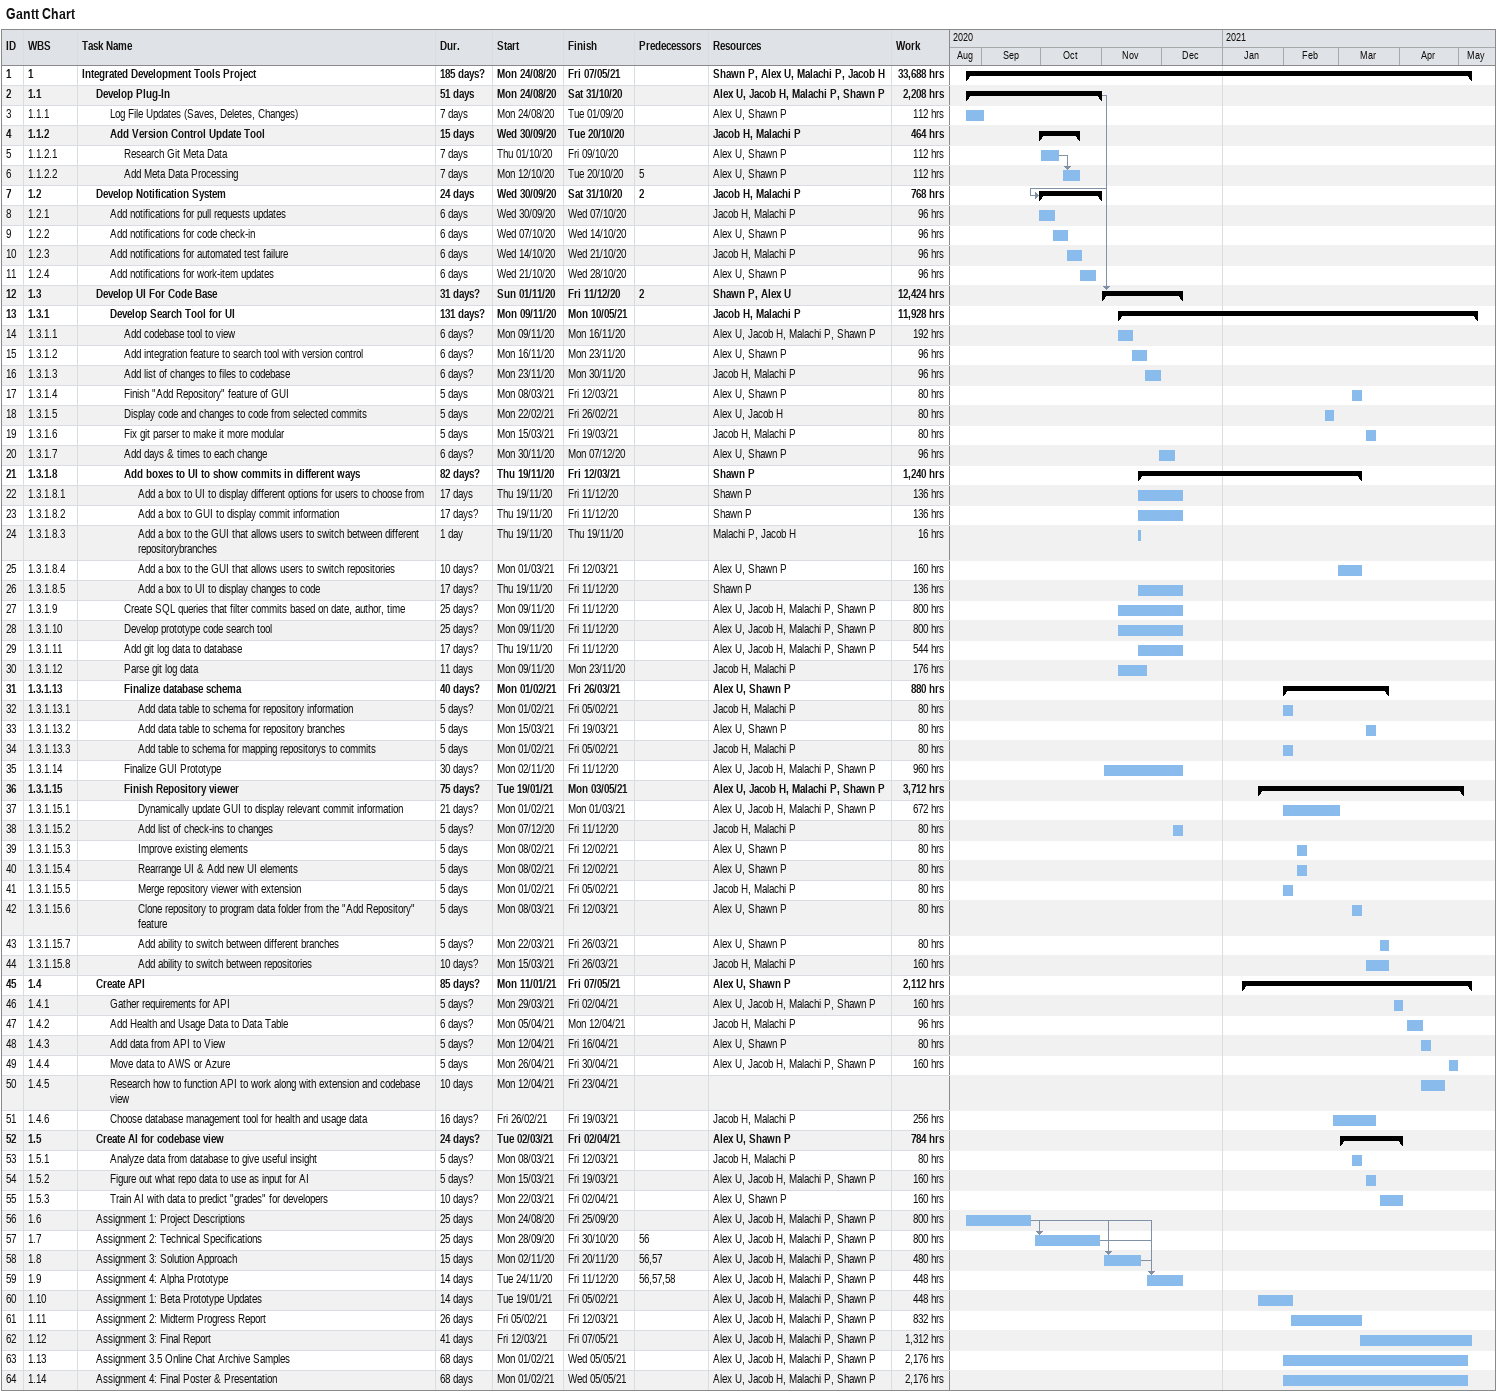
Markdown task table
Gantt Chart

| ID | WBS | Task | Duration | Start | Finish | Predecessors | Resources | Work (h) |
|---|---|---|---|---|---|---|---|---|
| 1 | 1 | **Integrated Development Tools Project** | 185d? | 2020-08-24 | 2021-05-07 |  | Shawn P, Alex U, Malachi P, Jacob H | 33688 |
| 2 | 1.1 | **Develop Plug-In** | 51d | 2020-08-24 | 2020-10-31 |  | Alex U, Jacob H, Malachi P, Shawn P | 2208 |
| 3 | 1.1.1 | Log File Updates (Saves, Deletes, Changes) | 7d | 2020-08-24 | 2020-09-01 |  | Alex U, Shawn P | 112 |
| 4 | 1.1.2 | **Add Version Control Update Tool** | 15d | 2020-09-30 | 2020-10-20 |  | Jacob H, Malachi P | 464 |
| 5 | 1.1.2.1 | Research Git Meta Data | 7d | 2020-10-01 | 2020-10-09 |  | Alex U, Shawn P | 112 |
| 6 | 1.1.2.2 | Add Meta Data Processing | 7d | 2020-10-12 | 2020-10-20 | 5 | Alex U, Shawn P | 112 |
| 7 | 1.2 | **Develop Notification System** | 24d | 2020-09-30 | 2020-10-31 | 2 | Jacob H, Malachi P | 768 |
| 8 | 1.2.1 | Add notifications for pull requests updates | 6d | 2020-09-30 | 2020-10-07 |  | Jacob H, Malachi P | 96 |
| 9 | 1.2.2 | Add notifications for code check-in | 6d | 2020-10-07 | 2020-10-14 |  | Alex U, Shawn P | 96 |
| 10 | 1.2.3 | Add notifications for automated test failure | 6d | 2020-10-14 | 2020-10-21 |  | Jacob H, Malachi P | 96 |
| 11 | 1.2.4 | Add notifications for work-item updates | 6d | 2020-10-21 | 2020-10-28 |  | Alex U, Shawn P | 96 |
| 12 | 1.3 | **Develop UI For Code Base** | 31d? | 2020-11-01 | 2020-12-11 | 2 | Shawn P, Alex U | 12424 |
| 13 | 1.3.1 | **Develop Search Tool for UI** | 131d? | 2020-11-09 | 2021-05-10 |  | Jacob H, Malachi P | 11928 |
| 14 | 1.3.1.1 | Add codebase tool to view | 6d? | 2020-11-09 | 2020-11-16 |  | Alex U, Jacob H, Malachi P, Shawn P | 192 |
| 15 | 1.3.1.2 | Add integration feature to search tool with version control | 6d? | 2020-11-16 | 2020-11-23 |  | Alex U, Shawn P | 96 |
| 16 | 1.3.1.3 | Add list of changes to files to codebase | 6d? | 2020-11-23 | 2020-11-30 |  | Jacob H, Malachi P | 96 |
| 17 | 1.3.1.4 | Finish "Add Repository" feature of GUI | 5d | 2021-03-08 | 2021-03-12 |  | Alex U, Shawn P | 80 |
| 18 | 1.3.1.5 | Display code and changes to code from selected commits | 5d | 2021-02-22 | 2021-02-26 |  | Alex U, Jacob H | 80 |
| 19 | 1.3.1.6 | Fix git parser to make it more modular | 5d | 2021-03-15 | 2021-03-19 |  | Jacob H, Malachi P | 80 |
| 20 | 1.3.1.7 | Add days & times to each change | 6d? | 2020-11-30 | 2020-12-07 |  | Alex U, Shawn P | 96 |
| 21 | 1.3.1.8 | **Add boxes to UI to show commits in different ways** | 82d? | 2020-11-19 | 2021-03-12 |  | Shawn P | 1240 |
| 22 | 1.3.1.8.1 | Add a box to UI to display different options for users to choose from | 17d | 2020-11-19 | 2020-12-11 |  | Shawn P | 136 |
| 23 | 1.3.1.8.2 | Add a box to GUI to display commit information | 17d? | 2020-11-19 | 2020-12-11 |  | Shawn P | 136 |
| 24 | 1.3.1.8.3 | Add a box to the GUI that allows users to switch between different repositorybranches | 1d | 2020-11-19 | 2020-11-19 |  | Malachi P, Jacob H | 16 |
| 25 | 1.3.1.8.4 | Add a box to the GUI that allows users to switch repositories | 10d? | 2021-03-01 | 2021-03-12 |  | Alex U, Shawn P | 160 |
| 26 | 1.3.1.8.5 | Add a box to UI to display changes to code | 17d? | 2020-11-19 | 2020-12-11 |  | Shawn P | 136 |
| 27 | 1.3.1.9 | Create SQL queries that filter commits based on date, author, time | 25d? | 2020-11-09 | 2020-12-11 |  | Alex U, Jacob H, Malachi P, Shawn P | 800 |
| 28 | 1.3.1.10 | Develop prototype code search tool | 25d? | 2020-11-09 | 2020-12-11 |  | Alex U, Jacob H, Malachi P, Shawn P | 800 |
| 29 | 1.3.1.11 | Add git log data to database | 17d? | 2020-11-19 | 2020-12-11 |  | Alex U, Jacob H, Malachi P, Shawn P | 544 |
| 30 | 1.3.1.12 | Parse git log data | 11d | 2020-11-09 | 2020-11-23 |  | Jacob H, Malachi P | 176 |
| 31 | 1.3.1.13 | **Finalize database schema** | 40d? | 2021-02-01 | 2021-03-26 |  | Alex U, Shawn P | 880 |
| 32 | 1.3.1.13.1 | Add data table to schema for repository information | 5d? | 2021-02-01 | 2021-02-05 |  | Jacob H, Malachi P | 80 |
| 33 | 1.3.1.13.2 | Add data table to schema for repository branches | 5d | 2021-03-15 | 2021-03-19 |  | Alex U, Shawn P | 80 |
| 34 | 1.3.1.13.3 | Add table to schema for mapping repositorys to commits | 5d | 2021-02-01 | 2021-02-05 |  | Jacob H, Malachi P | 80 |
| 35 | 1.3.1.14 | Finalize GUI Prototype | 30d? | 2020-11-02 | 2020-12-11 |  | Alex U, Jacob H, Malachi P, Shawn P | 960 |
| 36 | 1.3.1.15 | **Finish Repository viewer** | 75d? | 2021-01-19 | 2021-05-03 |  | Alex U, Jacob H, Malachi P, Shawn P | 3712 |
| 37 | 1.3.1.15.1 | Dynamically update GUI to display relevant commit information | 21d? | 2021-02-01 | 2021-03-01 |  | Alex U, Jacob H, Malachi P, Shawn P | 672 |
| 38 | 1.3.1.15.2 | Add list of check-ins to changes | 5d? | 2020-12-07 | 2020-12-11 |  | Jacob H, Malachi P | 80 |
| 39 | 1.3.1.15.3 | Improve existing elements | 5d | 2021-02-08 | 2021-02-12 |  | Alex U, Shawn P | 80 |
| 40 | 1.3.1.15.4 | Rearrange UI & Add new UI elements | 5d | 2021-02-08 | 2021-02-12 |  | Alex U, Shawn P | 80 |
| 41 | 1.3.1.15.5 | Merge repository viewer with extension | 5d | 2021-02-01 | 2021-02-05 |  | Jacob H, Malachi P | 80 |
| 42 | 1.3.1.15.6 | Clone repository to program data folder from the "Add Repository" feature | 5d | 2021-03-08 | 2021-03-12 |  | Alex U, Shawn P | 80 |
| 43 | 1.3.1.15.7 | Add ability to switch between different branches | 5d? | 2021-03-22 | 2021-03-26 |  | Alex U, Shawn P | 80 |
| 44 | 1.3.1.15.8 | Add ability to switch between repositories | 10d? | 2021-03-15 | 2021-03-26 |  | Jacob H, Malachi P | 160 |
| 45 | 1.4 | **Create API** | 85d? | 2021-01-11 | 2021-05-07 |  | Alex U, Shawn P | 2112 |
| 46 | 1.4.1 | Gather requirements for API | 5d? | 2021-03-29 | 2021-04-02 |  | Alex U, Jacob H, Malachi P, Shawn P | 160 |
| 47 | 1.4.2 | Add Health and Usage Data to Data Table | 6d? | 2021-04-05 | 2021-04-12 |  | Jacob H, Malachi P | 96 |
| 48 | 1.4.3 | Add data from API to View | 5d? | 2021-04-12 | 2021-04-16 |  | Alex U, Shawn P | 80 |
| 49 | 1.4.4 | Move data to AWS or Azure | 5d | 2021-04-26 | 2021-04-30 |  | Alex U, Jacob H, Malachi P, Shawn P | 160 |
| 50 | 1.4.5 | Research how to function API to work along with extension and codebase view | 10d | 2021-04-12 | 2021-04-23 |  |  |  |
| 51 | 1.4.6 | Choose database management tool for health and usage data | 16d? | 2021-02-26 | 2021-03-19 |  | Jacob H, Malachi P | 256 |
| 52 | 1.5 | **Create AI for codebase view** | 24d? | 2021-03-02 | 2021-04-02 |  | Alex U, Shawn P | 784 |
| 53 | 1.5.1 | Analyze data from database to give useful insight | 5d? | 2021-03-08 | 2021-03-12 |  | Jacob H, Malachi P | 80 |
| 54 | 1.5.2 | Figure out what repo data to use as input for AI | 5d? | 2021-03-15 | 2021-03-19 |  | Alex U, Jacob H, Malachi P, Shawn P | 160 |
| 55 | 1.5.3 | Train AI with data to predict "grades" for developers | 10d? | 2021-03-22 | 2021-04-02 |  | Alex U, Shawn P | 160 |
| 56 | 1.6 | Assignment 1: Project Descriptions | 25d | 2020-08-24 | 2020-09-25 |  | Alex U, Jacob H, Malachi P, Shawn P | 800 |
| 57 | 1.7 | Assignment 2: Technical Specifications | 25d | 2020-09-28 | 2020-10-30 | 56 | Alex U, Jacob H, Malachi P, Shawn P | 800 |
| 58 | 1.8 | Assignment 3: Solution Approach | 15d | 2020-11-02 | 2020-11-20 | 56, 57 | Alex U, Jacob H, Malachi P, Shawn P | 480 |
| 59 | 1.9 | Assignment 4: Alpha Prototype | 14d | 2020-11-24 | 2020-12-11 | 56, 57, 58 | Alex U, Jacob H, Malachi P, Shawn P | 448 |
| 60 | 1.10 | Assignment 1: Beta Prototype Updates | 14d | 2021-01-19 | 2021-02-05 |  | Alex U, Jacob H, Malachi P, Shawn P | 448 |
| 61 | 1.11 | Assignment 2: Midterm Progress Report | 26d | 2021-02-05 | 2021-03-12 |  | Alex U, Jacob H, Malachi P, Shawn P | 832 |
| 62 | 1.12 | Assignment 3: Final Report | 41d | 2021-03-12 | 2021-05-07 |  | Alex U, Jacob H, Malachi P, Shawn P | 1312 |
| 63 | 1.13 | Assignment 3.5 Online Chat Archive Samples | 68d | 2021-02-01 | 2021-05-05 |  | Alex U, Jacob H, Malachi P, Shawn P | 2176 |
| 64 | 1.14 | Assignment 4: Final Poster & Presentation | 68d | 2021-02-01 | 2021-05-05 |  | Alex U, Jacob H, Malachi P, Shawn P | 2176 |
